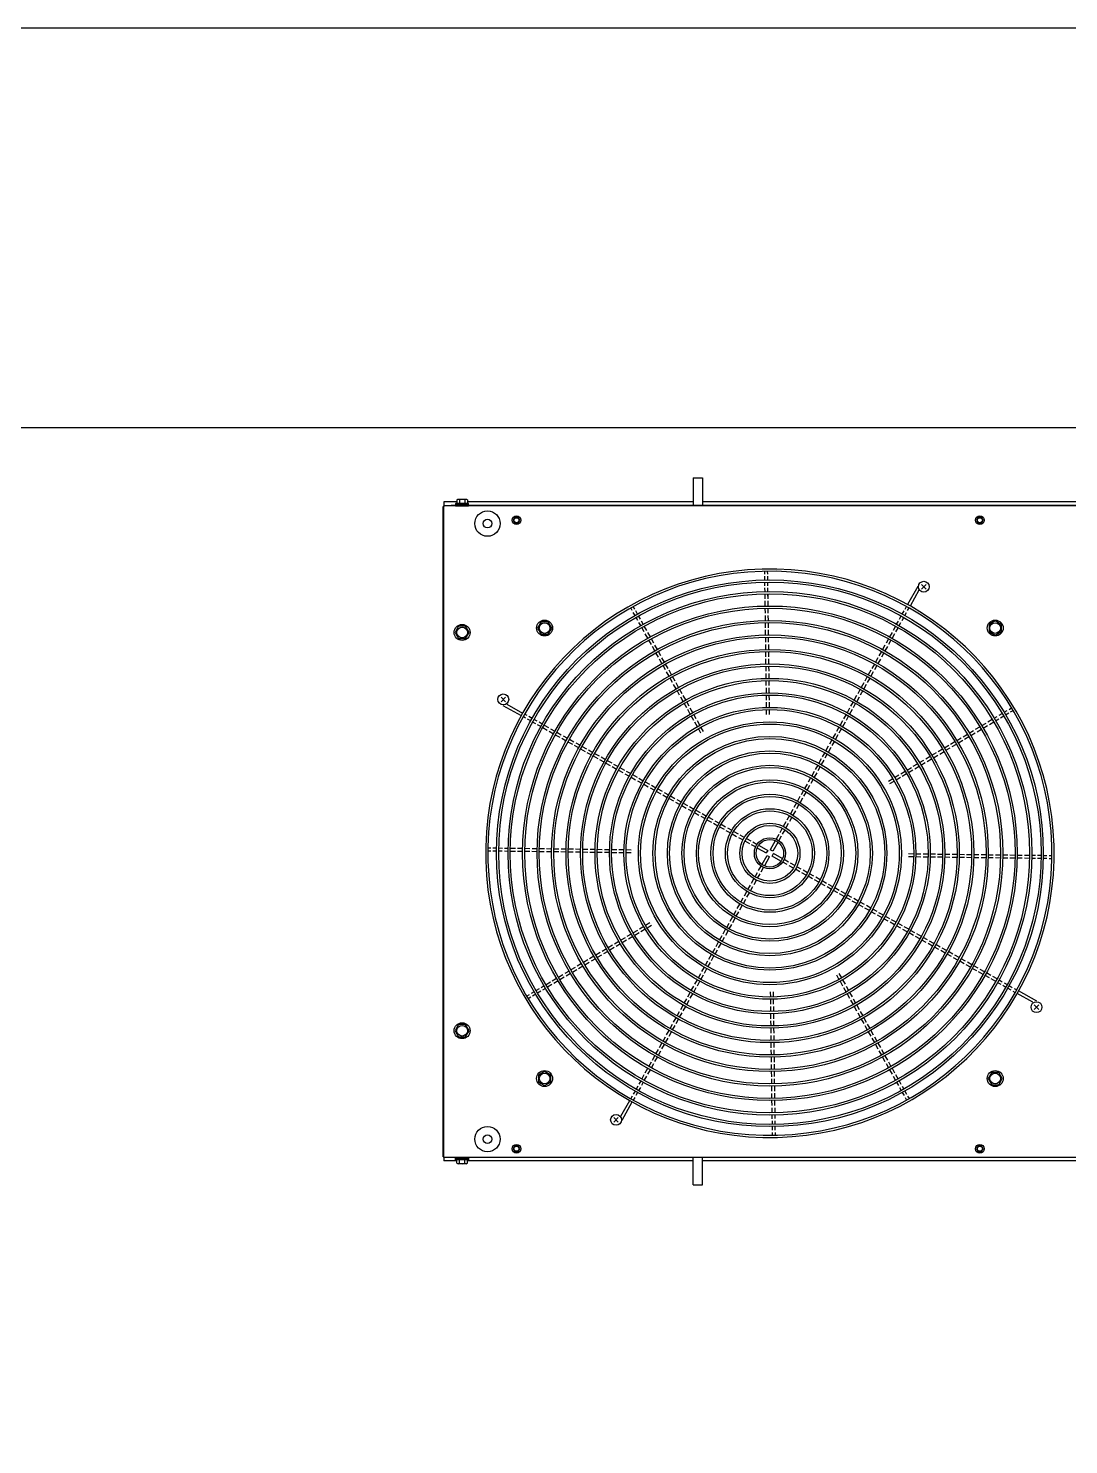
# Model space of a CAD drawing. Header units: millimetres. Extents: x -15161 to 10473752, y -72817 to 33960.
# Drawn here: x -255.1 to -111.5, y -33770.3 to -33574.7 of the extents above; entities that cross this region are included whole.
import ezdxf

# ---------------------------------------------------------------- set-up
doc = ezdxf.new("R2010")
doc.units = ezdxf.units.MM

# ---------------------------------------------------------------- blocks, each defined once
blk = doc.blocks.new('建築底圖1140116')
blk.add_lwpolyline([(1710.08, -21908.9), (-1953.16, -21908.9)])
blk = doc.blocks.new('NAILU')
at = {"linetype": 'ByBlock'}
for p, q in [((1.06, -1.06), (-1.06, 1.06)), ((-1.06, -1.06), (1.06, 1.06))]:
    blk.add_line(p, q, dxfattribs=at)
blk.add_circle((0, 0), 2.5, dxfattribs=at)
blk = doc.blocks.new('機組1140224')
at = {"color": 230}
for p, q in [((8195.38, -33636.75), (8195.38, -33640.57)), ((8195.38, -33636.75), (8196.68, -33636.75)), ((8196.68, -33636.75), (8196.68, -33640.57)), ((8160.98, -33640.07), (8160.98, -33640.7)), ((8162.73, -33640.07), (8160.98, -33640.07)), ((8162.58, -33640.28), (8162.58, -33640.6)), ((8164.38, -33640.28), (8162.58, -33640.28)), ((8162.73, -33639.8), (8162.73, -33640.28)), ((8164.04, -33639.73), (8162.92, -33639.73)), ((8163.11, -33639.8), (8163.11, -33640.28)), ((8163.48, -33640.44), (8163.32, -33640.28)), ((8163.64, -33640.44), (8163.48, -33640.28)), ((8163.86, -33639.8), (8163.86, -33640.28)), ((8164.23, -33639.8), (8164.23, -33640.28)), ((8195.38, -33640.07), (8164.23, -33640.07)), ((8164.38, -33640.6), (8164.38, -33640.28)), ((8305.28, -33640.07), (8196.68, -33640.07)), ((8160.86, -33730.5), (8160.86, -33640.7)), ((8160.86, -33640.7), (8160.98, -33640.7)), ((8340.98, -33640.6), (8160.98, -33640.6)), ((8160.98, -33644.1), (8160.98, -33640.6)), ((8160.98, -33730.48), (8160.98, -33640.72)), ((8340.86, -33640.6), (8161.1, -33640.6)), ((8161.98, -33640.57), (8161.95, -33640.6)), ((8162.58, -33640.57), (8161.98, -33640.57)), ((8162.58, -33640.44), (8164.38, -33640.44)), ((8162.58, -33640.6), (8164.38, -33640.6)), ((8337.6, -33640.57), (8164.38, -33640.57)), ((8205.28, -33650.05), (8205.27, -33649.65)), ((8205.68, -33650.05), (8205.67, -33649.65)), ((8205.29, -33650.85), (8205.28, -33650.35)), ((8205.3, -33651.65), (8205.29, -33651.15)), ((8205.31, -33652.45), (8205.3, -33651.95)), ((8205.69, -33650.85), (8205.68, -33650.35)), ((8205.7, -33651.65), (8205.69, -33651.15)), ((8205.71, -33652.45), (8205.7, -33651.95)), ((8226.4, -33651.74), (8224.99, -33654.26)), ((8226.92, -33651.47), (8227.55, -33652.11)), ((8226.92, -33652.11), (8227.55, -33651.47)), ((8205.32, -33653.45), (8205.31, -33652.75)), ((8205.33, -33653.45), (8205.32, -33652.75)), ((8205.34, -33654.45), (8205.33, -33653.75)), ((8205.72, -33653.45), (8205.71, -33652.75)), ((8205.73, -33653.45), (8205.72, -33652.75)), ((8205.74, -33654.45), (8205.73, -33653.75)), ((8226.56, -33652.28), (8225.34, -33654.45)), ((8186.97, -33655.06), (8186.77, -33654.72)), ((8187.36, -33655.76), (8187.11, -33655.33)), ((8187.32, -33654.87), (8187.12, -33654.52)), ((8187.71, -33655.57), (8187.46, -33655.13)), ((8187.75, -33656.46), (8187.5, -33656.02)), ((8188.1, -33656.26), (8187.85, -33655.83)), ((8205.35, -33655.45), (8205.34, -33654.75)), ((8205.37, -33656.45), (8205.36, -33655.75)), ((8205.75, -33655.45), (8205.74, -33654.75)), ((8205.77, -33656.45), (8205.76, -33655.75)), ((8223.87, -33656.27), (8224.11, -33655.83)), ((8224.22, -33656.46), (8224.46, -33656.03)), ((8224.26, -33655.57), (8224.5, -33655.13)), ((8224.61, -33655.76), (8224.85, -33655.33)), ((8224.65, -33654.87), (8224.85, -33654.52)), ((8225, -33655.07), (8225.19, -33654.72)), ((8188.14, -33657.16), (8187.9, -33656.72)), ((8188.49, -33656.96), (8188.24, -33656.53)), ((8188.63, -33658.03), (8188.29, -33657.42)), ((8188.98, -33657.84), (8188.64, -33657.22)), ((8205.38, -33657.45), (8205.37, -33656.75)), ((8205.39, -33658.45), (8205.38, -33657.75)), ((8205.78, -33657.45), (8205.77, -33656.75)), ((8205.79, -33658.45), (8205.78, -33657.75)), ((8223.33, -33657.22), (8222.99, -33657.84)), ((8223.68, -33657.42), (8223.34, -33658.03)), ((8223.48, -33656.96), (8223.72, -33656.53)), ((8223.83, -33657.16), (8224.07, -33656.72)), ((8189.12, -33658.9), (8188.77, -33658.29)), ((8189.47, -33658.71), (8189.12, -33658.1)), ((8189.61, -33659.78), (8189.26, -33659.16)), ((8189.95, -33659.58), (8189.61, -33658.97)), ((8190.44, -33660.45), (8190.1, -33659.84)), ((8205.4, -33659.45), (8205.4, -33658.75)), ((8205.42, -33660.45), (8205.41, -33659.75)), ((8205.8, -33659.45), (8205.8, -33658.75)), ((8205.82, -33660.45), (8205.81, -33659.75)), ((8221.86, -33659.84), (8221.52, -33660.45)), ((8222.35, -33658.97), (8222.01, -33659.58)), ((8222.7, -33659.16), (8222.36, -33659.78)), ((8222.84, -33658.1), (8222.5, -33658.71)), ((8223.19, -33658.29), (8222.85, -33658.9)), ((8190.09, -33660.65), (8189.75, -33660.04)), ((8190.58, -33661.52), (8190.24, -33660.91)), ((8190.93, -33661.33), (8190.59, -33660.71)), ((8191.07, -33662.39), (8190.73, -33661.78)), ((8191.42, -33662.2), (8191.08, -33661.59)), ((8205.43, -33661.45), (8205.42, -33660.75)), ((8205.44, -33662.45), (8205.43, -33661.75)), ((8205.83, -33661.45), (8205.82, -33660.75)), ((8205.84, -33662.45), (8205.83, -33661.75)), ((8220.89, -33661.59), (8220.54, -33662.2)), ((8221.23, -33661.78), (8220.89, -33662.39)), ((8221.37, -33660.71), (8221.03, -33661.33)), ((8221.72, -33660.91), (8221.38, -33661.52)), ((8222.21, -33660.04), (8221.87, -33660.65)), ((8191.56, -33663.27), (8191.22, -33662.65)), ((8191.91, -33663.07), (8191.57, -33662.46)), ((8192.05, -33664.14), (8191.71, -33663.53)), ((8192.4, -33663.94), (8192.06, -33663.33)), ((8205.46, -33663.45), (8205.45, -33662.75)), ((8205.47, -33664.45), (8205.46, -33663.75)), ((8205.86, -33663.45), (8205.85, -33662.75)), ((8205.87, -33664.45), (8205.86, -33663.75)), ((8219.91, -33663.33), (8219.57, -33663.94)), ((8220.26, -33663.53), (8219.91, -33664.14)), ((8220.4, -33662.46), (8220.05, -33663.07)), ((8220.75, -33662.65), (8220.4, -33663.27)), ((8192.54, -33665.01), (8192.2, -33664.4)), ((8192.89, -33664.81), (8192.55, -33664.2)), ((8193.03, -33665.88), (8192.68, -33665.27)), ((8193.38, -33665.69), (8193.03, -33665.08)), ((8205.48, -33665.45), (8205.47, -33664.75)), ((8205.5, -33666.45), (8205.49, -33665.75)), ((8205.88, -33665.45), (8205.87, -33664.75)), ((8205.9, -33666.45), (8205.89, -33665.75)), ((8218.93, -33665.08), (8218.59, -33665.69)), ((8219.28, -33665.27), (8218.94, -33665.88)), ((8219.42, -33664.2), (8219.08, -33664.81)), ((8219.77, -33664.4), (8219.43, -33665.01)), ((8193.52, -33666.76), (8193.17, -33666.14)), ((8193.86, -33666.56), (8193.52, -33665.95)), ((8194, -33667.63), (8193.66, -33667.02)), ((8194.35, -33667.43), (8194.01, -33666.82)), ((8194.84, -33668.3), (8194.5, -33667.69)), ((8205.51, -33667.45), (8205.5, -33666.75)), ((8205.52, -33668.45), (8205.51, -33667.75)), ((8205.91, -33667.45), (8205.9, -33666.75)), ((8205.92, -33668.45), (8205.91, -33667.75)), ((8217.46, -33667.69), (8217.12, -33668.3)), ((8217.95, -33666.82), (8217.61, -33667.43)), ((8218.3, -33667.02), (8217.96, -33667.63)), ((8218.44, -33665.95), (8218.1, -33666.56)), ((8218.79, -33666.14), (8218.45, -33666.76)), ((8169.12, -33668.18), (8171.64, -33669.59)), ((8169.66, -33668.02), (8171.84, -33669.24)), ((8172.25, -33669.93), (8171.9, -33669.73)), ((8172.45, -33669.58), (8172.1, -33669.39)), ((8173.15, -33669.97), (8172.71, -33669.73)), ((8194.49, -33668.5), (8194.15, -33667.89)), ((8194.98, -33669.37), (8194.64, -33668.76)), ((8195.33, -33669.18), (8194.99, -33668.57)), ((8195.47, -33670.25), (8195.13, -33669.63)), ((8195.82, -33670.05), (8195.48, -33669.44)), ((8205.53, -33669.45), (8205.53, -33668.75)), ((8205.93, -33669.45), (8205.93, -33668.75)), ((8216.49, -33669.44), (8216.14, -33670.05)), ((8216.84, -33669.63), (8216.49, -33670.25)), ((8216.98, -33668.57), (8216.63, -33669.18)), ((8217.32, -33668.76), (8216.98, -33669.37)), ((8217.81, -33667.89), (8217.47, -33668.5)), ((8236.95, -33669.95), (8237.38, -33669.69)), ((8237.64, -33669.54), (8238.07, -33669.28)), ((8237.84, -33669.88), (8238.27, -33669.63)), ((8238.32, -33669.13), (8238.75, -33668.87)), ((8238.53, -33669.47), (8238.96, -33669.22)), ((8239.01, -33668.72), (8239.36, -33668.52)), ((8239.22, -33669.06), (8239.56, -33668.86)), ((8172.95, -33670.32), (8172.52, -33670.08)), ((8173.65, -33670.71), (8173.21, -33670.47)), ((8173.85, -33670.36), (8173.41, -33670.12)), ((8174.35, -33671.1), (8173.91, -33670.86)), ((8174.54, -33670.75), (8174.11, -33670.51)), ((8174.61, -33671.25), (8175.22, -33671.59)), ((8174.8, -33670.9), (8175.41, -33671.24)), ((8175.68, -33671.39), (8176.29, -33671.73)), ((8195.96, -33671.12), (8195.62, -33670.51)), ((8196.31, -33670.92), (8195.97, -33670.31)), ((8196.45, -33671.99), (8196.11, -33671.38)), ((8196.8, -33671.79), (8196.46, -33671.18)), ((8215.51, -33671.18), (8215.17, -33671.79)), ((8215.86, -33671.38), (8215.52, -33671.99)), ((8216, -33670.31), (8215.66, -33670.92)), ((8216.35, -33670.51), (8216, -33671.12)), ((8233.51, -33671.99), (8234.11, -33671.63)), ((8234.37, -33671.48), (8234.97, -33671.12)), ((8234.58, -33671.83), (8235.18, -33671.47)), ((8235.23, -33670.97), (8235.83, -33670.61)), ((8235.44, -33671.31), (8236.04, -33670.96)), ((8236.09, -33670.46), (8236.69, -33670.1)), ((8236.29, -33670.8), (8236.9, -33670.45)), ((8237.15, -33670.29), (8237.58, -33670.03)), ((8175.48, -33671.74), (8176.09, -33672.08)), ((8176.35, -33672.23), (8176.96, -33672.57)), ((8176.55, -33671.88), (8177.16, -33672.22)), ((8177.23, -33672.72), (8177.84, -33673.06)), ((8177.42, -33672.37), (8178.03, -33672.71)), ((8178.1, -33673.21), (8178.71, -33673.55)), ((8178.29, -33672.86), (8178.9, -33673.2)), ((8179.17, -33673.35), (8179.78, -33673.69)), ((8214.53, -33672.93), (8214.19, -33673.54)), ((8214.88, -33673.12), (8214.54, -33673.73)), ((8215.02, -33672.06), (8214.68, -33672.67)), ((8215.37, -33672.25), (8215.03, -33672.86)), ((8230.93, -33673.53), (8231.53, -33673.17)), ((8231.14, -33673.87), (8231.74, -33673.51)), ((8231.79, -33673.02), (8232.39, -33672.66)), ((8232, -33673.36), (8232.6, -33673)), ((8232.65, -33672.5), (8233.25, -33672.15)), ((8232.86, -33672.85), (8233.46, -33672.49)), ((8233.72, -33672.34), (8234.32, -33671.98)), ((8178.97, -33673.69), (8179.58, -33674.04)), ((8179.84, -33674.18), (8180.45, -33674.53)), ((8180.04, -33673.83), (8180.65, -33674.18)), ((8180.72, -33674.67), (8181.33, -33675.01)), ((8180.91, -33674.32), (8181.52, -33674.67)), ((8181.59, -33675.16), (8182.2, -33675.5)), ((8181.78, -33674.81), (8182.39, -33675.15)), ((8182.66, -33675.3), (8183.27, -33675.64)), ((8213.06, -33675.55), (8212.72, -33676.16)), ((8213.55, -33674.67), (8213.21, -33675.28)), ((8213.9, -33674.87), (8213.56, -33675.48)), ((8214.04, -33673.8), (8213.7, -33674.41)), ((8214.39, -33674), (8214.05, -33674.61)), ((8227.5, -33675.57), (8228.1, -33675.21)), ((8227.7, -33675.91), (8228.3, -33675.56)), ((8228.35, -33675.06), (8228.96, -33674.7)), ((8228.56, -33675.4), (8229.16, -33675.05)), ((8229.21, -33674.55), (8229.82, -33674.19)), ((8229.42, -33674.89), (8230.02, -33674.53)), ((8230.07, -33674.04), (8230.68, -33673.68)), ((8230.28, -33674.38), (8230.88, -33674.02)), ((8182.46, -33675.65), (8183.07, -33675.99)), ((8183.33, -33676.14), (8183.94, -33676.48)), ((8183.53, -33675.79), (8184.14, -33676.13)), ((8184.21, -33676.63), (8184.82, -33676.97)), ((8184.4, -33676.28), (8185.01, -33676.62)), ((8185.08, -33677.12), (8185.69, -33677.46)), ((8185.27, -33676.77), (8185.88, -33677.11)), ((8186.15, -33677.26), (8186.76, -33677.6)), ((8212.09, -33677.29), (8211.75, -33677.9)), ((8212.44, -33677.49), (8212.09, -33678.1)), ((8212.58, -33676.42), (8212.23, -33677.03)), ((8212.93, -33676.61), (8212.58, -33677.22)), ((8213.41, -33675.74), (8213.07, -33676.35)), ((8224.06, -33677.62), (8224.66, -33677.26)), ((8224.92, -33677.1), (8225.52, -33676.75)), ((8225.12, -33677.45), (8225.72, -33677.09)), ((8225.78, -33676.59), (8226.38, -33676.24)), ((8225.98, -33676.94), (8226.58, -33676.58)), ((8226.64, -33676.08), (8227.24, -33675.72)), ((8226.84, -33676.43), (8227.44, -33676.07)), ((8185.95, -33677.61), (8186.56, -33677.95)), ((8186.82, -33678.09), (8187.43, -33678.44)), ((8187.02, -33677.74), (8187.63, -33678.09)), ((8187.7, -33678.58), (8188.31, -33678.92)), ((8187.89, -33678.23), (8188.5, -33678.58)), ((8188.57, -33679.07), (8189.18, -33679.41)), ((8188.76, -33678.72), (8189.37, -33679.06)), ((8189.64, -33679.21), (8190.25, -33679.55)), ((8211.11, -33679.04), (8210.77, -33679.65)), ((8211.46, -33679.23), (8211.12, -33679.84)), ((8211.6, -33678.16), (8211.26, -33678.77)), ((8211.95, -33678.36), (8211.61, -33678.97)), ((8222.34, -33678.64), (8222.94, -33678.28)), ((8222.54, -33678.98), (8223.14, -33678.62)), ((8223.2, -33678.13), (8223.8, -33677.77)), ((8223.4, -33678.47), (8224, -33678.11)), ((8224.26, -33677.96), (8224.86, -33677.6)), ((8189.44, -33679.56), (8190.05, -33679.9)), ((8190.31, -33680.05), (8190.92, -33680.39)), ((8190.51, -33679.7), (8191.12, -33680.04)), ((8191.18, -33680.54), (8191.8, -33680.88)), ((8191.38, -33680.19), (8191.99, -33680.53)), ((8192.06, -33681.03), (8192.67, -33681.37)), ((8192.25, -33680.68), (8192.86, -33681.02)), ((8193.13, -33681.17), (8193.74, -33681.51)), ((8210.13, -33680.78), (8209.79, -33681.39)), ((8210.48, -33680.98), (8210.14, -33681.59)), ((8210.62, -33679.91), (8210.28, -33680.52)), ((8210.97, -33680.1), (8210.63, -33680.72)), ((8192.93, -33681.52), (8193.54, -33681.86)), ((8193.8, -33682), (8194.41, -33682.35)), ((8194, -33681.66), (8194.61, -33682)), ((8194.68, -33682.49), (8195.29, -33682.84)), ((8194.87, -33682.14), (8195.48, -33682.49)), ((8195.55, -33682.98), (8196.16, -33683.32)), ((8195.74, -33682.63), (8196.35, -33682.97)), ((8196.62, -33683.12), (8197.23, -33683.46)), ((8208.67, -33683.4), (8208.32, -33684.01)), ((8209.15, -33682.53), (8208.81, -33683.14)), ((8209.5, -33682.72), (8209.16, -33683.33)), ((8209.64, -33681.65), (8209.3, -33682.27)), ((8209.99, -33681.85), (8209.65, -33682.46)), ((8196.42, -33683.47), (8197.03, -33683.81)), ((8197.29, -33683.96), (8197.9, -33684.3)), ((8197.49, -33683.61), (8198.1, -33683.95)), ((8198.17, -33684.45), (8198.78, -33684.79)), ((8198.36, -33684.1), (8198.97, -33684.44)), ((8199.04, -33684.94), (8199.65, -33685.28)), ((8199.23, -33684.59), (8199.84, -33684.93)), ((8200.11, -33685.08), (8200.72, -33685.42)), ((8207.69, -33685.15), (8207.34, -33685.76)), ((8208.04, -33685.34), (8207.69, -33685.95)), ((8208.18, -33684.27), (8207.83, -33684.88)), ((8208.52, -33684.47), (8208.18, -33685.08)), ((8209.01, -33683.6), (8208.67, -33684.21)), ((8199.91, -33685.43), (8200.52, -33685.77)), ((8200.78, -33685.92), (8201.39, -33686.26)), ((8200.98, -33685.57), (8201.59, -33685.91)), ((8201.66, -33686.4), (8202.27, -33686.75)), ((8201.85, -33686.06), (8202.46, -33686.4)), ((8202.53, -33686.89), (8203.14, -33687.24)), ((8202.73, -33686.54), (8203.34, -33686.89)), ((8203.6, -33687.03), (8204.21, -33687.38)), ((8206.71, -33686.9), (8206.03, -33688.1)), ((8207.06, -33687.09), (8206.38, -33688.3)), ((8207.2, -33686.02), (8206.85, -33686.63)), ((8207.55, -33686.22), (8207.2, -33686.83)), ((8167.43, -33688.3), (8167.03, -33688.29)), ((8167.44, -33687.9), (8167.04, -33687.89)), ((8168.23, -33688.31), (8167.73, -33688.3)), ((8168.24, -33687.91), (8167.74, -33687.9)), ((8169.03, -33688.32), (8168.53, -33688.31)), ((8169.04, -33687.92), (8168.54, -33687.91)), ((8169.83, -33688.33), (8169.33, -33688.32)), ((8169.84, -33687.93), (8169.34, -33687.92)), ((8170.83, -33688.34), (8170.13, -33688.33)), ((8170.84, -33687.94), (8170.14, -33687.93)), ((8171.83, -33688.36), (8171.13, -33688.35)), ((8171.84, -33687.96), (8171.14, -33687.95)), ((8172.83, -33688.37), (8172.13, -33688.36)), ((8172.84, -33687.97), (8172.14, -33687.96)), ((8173.83, -33688.38), (8173.13, -33688.37)), ((8173.84, -33687.98), (8173.14, -33687.97)), ((8174.83, -33688.4), (8174.13, -33688.39)), ((8174.84, -33688), (8174.14, -33687.99)), ((8175.83, -33688.41), (8175.13, -33688.4)), ((8175.84, -33688.01), (8175.14, -33688)), ((8176.83, -33688.42), (8176.13, -33688.41)), ((8176.84, -33688.02), (8176.14, -33688.01)), ((8177.83, -33688.43), (8177.13, -33688.42)), ((8177.84, -33688.03), (8177.14, -33688.02)), ((8178.83, -33688.45), (8178.13, -33688.44)), ((8178.84, -33688.05), (8178.14, -33688.04)), ((8179.83, -33688.46), (8179.13, -33688.45)), ((8179.84, -33688.06), (8179.14, -33688.05)), ((8180.83, -33688.47), (8180.13, -33688.46)), ((8180.84, -33688.07), (8180.14, -33688.06)), ((8181.83, -33688.49), (8181.13, -33688.48)), ((8181.84, -33688.09), (8181.14, -33688.08)), ((8182.83, -33688.5), (8182.13, -33688.49)), ((8182.84, -33688.1), (8182.14, -33688.09)), ((8183.83, -33688.51), (8183.13, -33688.5)), ((8183.84, -33688.11), (8183.14, -33688.1)), ((8184.83, -33688.52), (8184.13, -33688.52)), ((8184.84, -33688.12), (8184.14, -33688.12)), ((8185.83, -33688.54), (8185.13, -33688.53)), ((8185.84, -33688.14), (8185.14, -33688.13)), ((8186.83, -33688.55), (8186.13, -33688.54)), ((8186.84, -33688.15), (8186.14, -33688.14)), ((8203.4, -33687.38), (8204.02, -33687.73)), ((8204.28, -33687.87), (8205.48, -33688.55)), ((8204.48, -33687.52), (8205.68, -33688.2)), ((8204.91, -33690.1), (8205.58, -33688.9)), ((8205.26, -33690.3), (8205.93, -33689.1)), ((8205.68, -33688.2), (8205.48, -33688.55)), ((8205.58, -33688.9), (8205.93, -33689.1)), ((8206.38, -33688.3), (8206.03, -33688.1)), ((8206.28, -33689), (8206.48, -33688.65)), ((8207.49, -33689.67), (8206.28, -33689)), ((8207.68, -33689.32), (8206.48, -33688.65)), ((8225.13, -33688.65), (8225.83, -33688.66)), ((8225.13, -33689.05), (8225.83, -33689.06)), ((8226.13, -33688.66), (8226.83, -33688.67)), ((8226.13, -33689.06), (8226.83, -33689.07)), ((8227.13, -33688.67), (8227.83, -33688.68)), ((8227.13, -33689.07), (8227.83, -33689.08)), ((8228.13, -33688.68), (8228.83, -33688.69)), ((8228.13, -33689.08), (8228.83, -33689.09)), ((8229.13, -33688.7), (8229.83, -33688.71)), ((8229.13, -33689.1), (8229.83, -33689.11)), ((8230.13, -33688.71), (8230.83, -33688.72)), ((8230.13, -33689.11), (8230.83, -33689.12)), ((8231.13, -33688.72), (8231.83, -33688.73)), ((8231.13, -33689.12), (8231.83, -33689.13)), ((8232.13, -33688.74), (8232.83, -33688.75)), ((8232.13, -33689.14), (8232.83, -33689.15)), ((8233.13, -33688.75), (8233.83, -33688.76)), ((8233.13, -33689.15), (8233.83, -33689.16)), ((8234.13, -33688.76), (8234.83, -33688.77)), ((8234.13, -33689.16), (8234.83, -33689.17)), ((8235.13, -33688.78), (8235.83, -33688.78)), ((8235.13, -33689.18), (8235.83, -33689.18)), ((8236.13, -33688.79), (8236.83, -33688.8)), ((8236.13, -33689.19), (8236.83, -33689.2)), ((8237.13, -33688.8), (8237.83, -33688.81)), ((8237.13, -33689.2), (8237.83, -33689.21)), ((8238.13, -33688.81), (8238.83, -33688.82)), ((8238.13, -33689.21), (8238.83, -33689.22)), ((8239.13, -33688.83), (8239.83, -33688.84)), ((8239.13, -33689.23), (8239.83, -33689.24)), ((8240.13, -33688.84), (8240.83, -33688.85)), ((8240.13, -33689.24), (8240.83, -33689.25)), ((8241.13, -33688.85), (8241.83, -33688.86)), ((8241.13, -33689.25), (8241.83, -33689.26)), ((8242.13, -33688.87), (8242.63, -33688.87)), ((8242.13, -33689.27), (8242.63, -33689.27)), ((8242.93, -33688.88), (8243.43, -33688.88)), ((8242.93, -33689.28), (8243.43, -33689.28)), ((8243.73, -33688.89), (8244.23, -33688.89)), ((8243.73, -33689.29), (8244.23, -33689.29)), ((8244.53, -33688.9), (8244.93, -33688.9)), ((8244.53, -33689.3), (8244.93, -33689.3)), ((8203.93, -33691.85), (8204.27, -33691.24)), ((8204.42, -33690.98), (8204.76, -33690.37)), ((8204.77, -33691.18), (8205.11, -33690.56)), ((8208.36, -33690.16), (8207.75, -33689.82)), ((8208.56, -33689.81), (8207.95, -33689.47)), ((8209.24, -33690.65), (8208.63, -33690.31)), ((8209.43, -33690.3), (8208.82, -33689.96)), ((8210.11, -33691.14), (8209.5, -33690.8)), ((8210.31, -33690.79), (8209.7, -33690.45)), ((8211.18, -33691.28), (8210.57, -33690.94)), ((8202.95, -33693.6), (8203.29, -33692.99)), ((8203.3, -33693.8), (8203.64, -33693.19)), ((8203.44, -33692.73), (8203.78, -33692.12)), ((8203.79, -33692.92), (8204.13, -33692.31)), ((8204.28, -33692.05), (8204.62, -33691.44)), ((8210.98, -33691.63), (8210.37, -33691.29)), ((8211.86, -33692.12), (8211.25, -33691.78)), ((8212.05, -33691.77), (8211.44, -33691.43)), ((8212.73, -33692.61), (8212.12, -33692.27)), ((8212.93, -33692.26), (8212.32, -33691.92)), ((8213.6, -33693.1), (8212.99, -33692.75)), ((8213.8, -33692.75), (8213.19, -33692.41)), ((8214.67, -33693.24), (8214.06, -33692.89)), ((8201.97, -33695.35), (8202.31, -33694.74)), ((8202.32, -33695.54), (8202.66, -33694.93)), ((8202.46, -33694.47), (8202.8, -33693.86)), ((8202.81, -33694.67), (8203.15, -33694.06)), ((8214.48, -33693.59), (8213.87, -33693.24)), ((8215.35, -33694.07), (8214.74, -33693.73)), ((8215.54, -33693.73), (8214.93, -33693.38)), ((8216.22, -33694.56), (8215.61, -33694.22)), ((8216.42, -33694.21), (8215.81, -33693.87)), ((8217.09, -33695.05), (8216.48, -33694.71)), ((8217.29, -33694.7), (8216.68, -33694.36)), ((8218.16, -33695.19), (8217.55, -33694.85)), ((8200.99, -33697.09), (8201.34, -33696.48)), ((8201.34, -33697.29), (8201.69, -33696.68)), ((8201.48, -33696.22), (8201.83, -33695.61)), ((8201.83, -33696.41), (8202.17, -33695.8)), ((8217.97, -33695.54), (8217.36, -33695.2)), ((8218.84, -33696.03), (8218.23, -33695.69)), ((8219.03, -33695.68), (8218.42, -33695.34)), ((8219.71, -33696.52), (8219.1, -33696.18)), ((8219.91, -33696.17), (8219.3, -33695.83)), ((8220.58, -33697.01), (8219.97, -33696.67)), ((8220.78, -33696.66), (8220.17, -33696.32)), ((8221.65, -33697.15), (8221.04, -33696.81)), ((8188.56, -33698.73), (8187.96, -33699.08)), ((8188.77, -33699.07), (8188.16, -33699.43)), ((8189.42, -33698.21), (8188.82, -33698.57)), ((8189.63, -33698.56), (8189.02, -33698.92)), ((8200.02, -33698.84), (8200.36, -33698.23)), ((8200.37, -33699.03), (8200.71, -33698.42)), ((8200.51, -33697.96), (8200.85, -33697.35)), ((8200.85, -33698.16), (8201.2, -33697.55)), ((8221.46, -33697.5), (8220.85, -33697.15)), ((8222.33, -33697.99), (8221.72, -33697.64)), ((8222.52, -33697.64), (8221.91, -33697.29)), ((8223.2, -33698.47), (8222.59, -33698.13)), ((8223.4, -33698.12), (8222.79, -33697.78)), ((8224.07, -33698.96), (8223.46, -33698.62)), ((8224.27, -33698.61), (8223.66, -33698.27)), ((8225.14, -33699.1), (8224.53, -33698.76)), ((8185.12, -33700.77), (8184.52, -33701.13)), ((8185.98, -33700.26), (8185.38, -33700.62)), ((8186.19, -33700.6), (8185.59, -33700.96)), ((8186.84, -33699.75), (8186.24, -33700.11)), ((8187.05, -33700.09), (8186.45, -33700.45)), ((8187.7, -33699.24), (8187.1, -33699.59)), ((8187.91, -33699.58), (8187.31, -33699.94)), ((8198.55, -33701.45), (8198.89, -33700.84)), ((8198.9, -33701.65), (8199.24, -33701.04)), ((8199.04, -33700.58), (8199.38, -33699.97)), ((8199.39, -33700.78), (8199.73, -33700.17)), ((8199.53, -33699.71), (8199.87, -33699.1)), ((8199.88, -33699.91), (8200.22, -33699.29)), ((8224.95, -33699.45), (8224.34, -33699.11)), ((8225.82, -33699.94), (8225.21, -33699.6)), ((8226.01, -33699.59), (8225.4, -33699.25)), ((8226.69, -33700.43), (8226.08, -33700.09)), ((8226.89, -33700.08), (8226.28, -33699.74)), ((8227.56, -33700.92), (8226.95, -33700.58)), ((8227.76, -33700.57), (8227.15, -33700.23)), ((8228.63, -33701.06), (8228.02, -33700.72)), ((8181.69, -33702.82), (8181.08, -33703.17)), ((8182.55, -33702.3), (8181.94, -33702.66)), ((8182.75, -33702.65), (8182.15, -33703.01)), ((8183.4, -33701.79), (8182.8, -33702.15)), ((8183.61, -33702.14), (8183.01, -33702.49)), ((8184.26, -33701.28), (8183.66, -33701.64)), ((8184.47, -33701.63), (8183.87, -33701.98)), ((8185.33, -33701.11), (8184.73, -33701.47)), ((8197.57, -33703.2), (8197.91, -33702.59)), ((8197.92, -33703.4), (8198.26, -33702.78)), ((8198.06, -33702.33), (8198.4, -33701.72)), ((8198.41, -33702.52), (8198.75, -33701.91)), ((8228.44, -33701.41), (8227.83, -33701.06)), ((8229.31, -33701.9), (8228.7, -33701.55)), ((8229.5, -33701.55), (8228.89, -33701.2)), ((8230.18, -33702.38), (8229.57, -33702.04)), ((8230.38, -33702.04), (8229.77, -33701.69)), ((8231.05, -33702.87), (8230.44, -33702.53)), ((8231.25, -33702.52), (8230.64, -33702.18)), ((8232.12, -33703.01), (8231.51, -33702.67)), ((8178.25, -33704.86), (8177.65, -33705.22)), ((8179.11, -33704.35), (8178.51, -33704.71)), ((8179.31, -33704.69), (8178.71, -33705.05)), ((8179.97, -33703.84), (8179.37, -33704.2)), ((8180.17, -33704.18), (8179.57, -33704.54)), ((8180.83, -33703.33), (8180.22, -33703.68)), ((8181.03, -33703.67), (8180.43, -33704.03)), ((8181.89, -33703.16), (8181.29, -33703.52)), ((8196.6, -33704.94), (8196.94, -33704.33)), ((8196.94, -33705.14), (8197.29, -33704.53)), ((8197.08, -33704.07), (8197.43, -33703.46)), ((8197.43, -33704.27), (8197.78, -33703.66)), ((8231.93, -33703.36), (8231.31, -33703.02)), ((8232.8, -33703.85), (8232.19, -33703.51)), ((8232.99, -33703.5), (8232.38, -33703.16)), ((8233.67, -33704.34), (8233.06, -33704)), ((8233.87, -33703.99), (8233.26, -33703.65)), ((8234.54, -33704.83), (8233.93, -33704.49)), ((8234.74, -33704.48), (8234.13, -33704.14)), ((8235.61, -33704.97), (8235, -33704.63)), ((8174.81, -33706.9), (8174.38, -33707.16)), ((8175.67, -33706.39), (8175.07, -33706.75)), ((8175.87, -33706.74), (8175.27, -33707.1)), ((8176.53, -33705.88), (8175.93, -33706.24)), ((8176.73, -33706.23), (8176.13, -33706.58)), ((8177.39, -33705.37), (8176.79, -33705.73)), ((8177.59, -33705.71), (8176.99, -33706.07)), ((8178.45, -33705.2), (8177.85, -33705.56)), ((8195.62, -33706.69), (8195.96, -33706.08)), ((8195.97, -33706.89), (8196.31, -33706.27)), ((8196.11, -33705.82), (8196.45, -33705.21)), ((8196.46, -33706.01), (8196.8, -33705.4)), ((8215.17, -33705.4), (8215.51, -33706.01)), ((8215.52, -33705.21), (8215.86, -33705.82)), ((8215.66, -33706.27), (8216, -33706.89)), ((8216, -33706.08), (8216.35, -33706.69)), ((8235.42, -33705.32), (8234.8, -33704.97)), ((8236.29, -33705.81), (8235.68, -33705.46)), ((8236.48, -33705.46), (8235.87, -33705.11)), ((8237.16, -33706.29), (8236.55, -33705.95)), ((8237.36, -33705.95), (8236.74, -33705.6)), ((8237.42, -33706.44), (8237.86, -33706.69)), ((8237.62, -33706.09), (8238.05, -33706.34)), ((8238.12, -33706.83), (8238.56, -33707.08)), ((8238.31, -33706.48), (8238.75, -33706.73)), ((8239.01, -33706.88), (8239.45, -33707.12)), ((8172.75, -33708.13), (8172.4, -33708.33)), ((8172.95, -33708.47), (8172.61, -33708.68)), ((8173.43, -33707.72), (8173, -33707.98)), ((8173.64, -33708.06), (8173.21, -33708.32)), ((8174.12, -33707.31), (8173.69, -33707.57)), ((8174.33, -33707.66), (8173.9, -33707.91)), ((8175.01, -33707.25), (8174.58, -33707.5)), ((8194.15, -33709.31), (8194.49, -33708.7)), ((8194.64, -33708.43), (8194.98, -33707.82)), ((8194.99, -33708.63), (8195.33, -33708.02)), ((8195.13, -33707.56), (8195.47, -33706.95)), ((8195.48, -33707.76), (8195.82, -33707.15)), ((8206.03, -33707.75), (8206.04, -33708.45)), ((8206.04, -33708.75), (8206.05, -33709.45)), ((8206.43, -33707.74), (8206.44, -33708.44)), ((8206.44, -33708.74), (8206.45, -33709.44)), ((8216.14, -33707.15), (8216.49, -33707.76)), ((8216.49, -33706.95), (8216.84, -33707.56)), ((8216.63, -33708.02), (8216.98, -33708.63)), ((8216.98, -33707.82), (8217.32, -33708.43)), ((8217.47, -33708.7), (8217.81, -33709.31)), ((8238.82, -33707.22), (8239.25, -33707.47)), ((8239.51, -33707.62), (8239.86, -33707.81)), ((8239.71, -33707.27), (8240.06, -33707.46)), ((8242.3, -33709.17), (8240.13, -33707.96)), ((8242.84, -33709.02), (8240.32, -33707.61)), ((8193.17, -33711.05), (8193.52, -33710.44)), ((8193.52, -33711.25), (8193.86, -33710.64)), ((8193.66, -33710.18), (8194, -33709.57)), ((8194.01, -33710.37), (8194.35, -33709.76)), ((8194.5, -33709.5), (8194.84, -33708.89)), ((8206.06, -33709.75), (8206.06, -33710.45)), ((8206.07, -33710.75), (8206.08, -33711.45)), ((8206.46, -33709.74), (8206.46, -33710.44)), ((8206.47, -33710.74), (8206.48, -33711.44)), ((8217.12, -33708.89), (8217.46, -33709.5)), ((8217.61, -33709.76), (8217.95, -33710.37)), ((8217.96, -33709.57), (8218.3, -33710.18)), ((8218.1, -33710.64), (8218.44, -33711.25)), ((8218.45, -33710.44), (8218.79, -33711.05)), ((8243.11, -33709.53), (8242.47, -33710.17)), ((8242.47, -33709.53), (8243.11, -33710.17)), ((8192.2, -33712.8), (8192.54, -33712.19)), ((8192.55, -33712.99), (8192.89, -33712.38)), ((8192.68, -33711.92), (8193.03, -33711.31)), ((8193.03, -33712.12), (8193.38, -33711.51)), ((8206.08, -33711.75), (8206.09, -33712.45)), ((8206.09, -33712.75), (8206.1, -33713.45)), ((8206.48, -33711.74), (8206.49, -33712.44)), ((8206.49, -33712.74), (8206.5, -33713.44)), ((8218.59, -33711.51), (8218.93, -33712.12)), ((8218.94, -33711.31), (8219.28, -33711.92)), ((8219.08, -33712.38), (8219.42, -33712.99)), ((8219.43, -33712.19), (8219.77, -33712.8)), ((8191.22, -33714.54), (8191.56, -33713.93)), ((8191.57, -33714.74), (8191.91, -33714.13)), ((8191.71, -33713.67), (8192.05, -33713.06)), ((8192.06, -33713.86), (8192.4, -33713.25)), ((8206.11, -33713.75), (8206.12, -33714.45)), ((8206.51, -33713.74), (8206.52, -33714.44)), ((8206.52, -33714.74), (8206.53, -33715.44)), ((8219.57, -33713.25), (8219.91, -33713.86)), ((8219.91, -33713.06), (8220.26, -33713.67)), ((8220.05, -33714.13), (8220.4, -33714.74)), ((8220.4, -33713.93), (8220.75, -33714.54)), ((8189.75, -33717.16), (8190.09, -33716.55)), ((8190.24, -33716.29), (8190.58, -33715.68)), ((8190.59, -33716.48), (8190.93, -33715.87)), ((8190.73, -33715.41), (8191.07, -33714.8)), ((8191.08, -33715.61), (8191.42, -33715)), ((8206.12, -33714.75), (8206.13, -33715.45)), ((8206.13, -33715.75), (8206.14, -33716.45)), ((8206.53, -33715.74), (8206.54, -33716.44)), ((8220.54, -33715), (8220.89, -33715.61)), ((8220.89, -33714.8), (8221.23, -33715.41)), ((8221.03, -33715.87), (8221.37, -33716.48)), ((8221.38, -33715.68), (8221.72, -33716.29)), ((8221.87, -33716.55), (8222.21, -33717.16)), ((8188.77, -33718.9), (8189.12, -33718.29)), ((8189.12, -33719.1), (8189.47, -33718.49)), ((8189.26, -33718.03), (8189.61, -33717.42)), ((8189.61, -33718.23), (8189.95, -33717.62)), ((8190.1, -33717.35), (8190.44, -33716.74)), ((8206.15, -33716.75), (8206.16, -33717.45)), ((8206.16, -33717.75), (8206.17, -33718.45)), ((8206.55, -33716.74), (8206.56, -33717.44)), ((8206.56, -33717.74), (8206.57, -33718.44)), ((8221.52, -33716.74), (8221.86, -33717.35)), ((8222.01, -33717.62), (8222.35, -33718.23)), ((8222.36, -33717.42), (8222.7, -33718.03)), ((8222.5, -33718.49), (8222.84, -33719.1)), ((8222.85, -33718.29), (8223.19, -33718.9)), ((8188.14, -33720.04), (8187.89, -33720.47)), ((8188.49, -33720.23), (8188.24, -33720.67)), ((8188.29, -33719.78), (8188.63, -33719.17)), ((8188.64, -33719.97), (8188.98, -33719.36)), ((8206.17, -33718.75), (8206.18, -33719.45)), ((8206.19, -33719.75), (8206.19, -33720.45)), ((8206.57, -33718.74), (8206.58, -33719.44)), ((8206.59, -33719.74), (8206.59, -33720.44)), ((8222.99, -33719.36), (8223.33, -33719.97)), ((8223.34, -33719.17), (8223.68, -33719.78)), ((8223.48, -33720.23), (8223.72, -33720.67)), ((8223.82, -33720.04), (8224.07, -33720.47)), ((8186.96, -33722.13), (8186.77, -33722.48)), ((8187.36, -33721.43), (8187.11, -33721.87)), ((8187.31, -33722.33), (8187.12, -33722.68)), ((8187.7, -33721.63), (8187.46, -33722.06)), ((8187.75, -33720.74), (8187.5, -33721.17)), ((8188.1, -33720.93), (8187.85, -33721.37)), ((8206.2, -33720.75), (8206.21, -33721.45)), ((8206.21, -33721.75), (8206.22, -33722.45)), ((8206.6, -33720.74), (8206.61, -33721.44)), ((8206.61, -33721.74), (8206.62, -33722.44)), ((8223.87, -33720.93), (8224.11, -33721.37)), ((8224.22, -33720.74), (8224.46, -33721.17)), ((8224.26, -33721.63), (8224.5, -33722.07)), ((8224.61, -33721.43), (8224.85, -33721.87)), ((8224.65, -33722.33), (8224.84, -33722.68)), ((8225, -33722.13), (8225.19, -33722.48)), ((8185.41, -33724.92), (8186.62, -33722.74)), ((8185.56, -33725.46), (8186.97, -33722.94)), ((8206.22, -33722.75), (8206.23, -33723.45)), ((8206.24, -33723.75), (8206.25, -33724.45)), ((8206.62, -33722.74), (8206.63, -33723.44)), ((8206.64, -33723.74), (8206.65, -33724.44)), ((8185.05, -33725.73), (8184.41, -33725.09)), ((8185.05, -33725.09), (8184.41, -33725.73)), ((8206.26, -33724.75), (8206.26, -33725.25)), ((8206.27, -33725.55), (8206.27, -33726.05)), ((8206.28, -33726.35), (8206.28, -33726.85)), ((8206.66, -33724.74), (8206.66, -33725.24)), ((8206.67, -33725.54), (8206.67, -33726.04)), ((8206.68, -33726.34), (8206.68, -33726.84)), ((8160.98, -33730.6), (8160.98, -33727.1)), ((8206.29, -33727.15), (8206.29, -33727.55)), ((8206.69, -33727.14), (8206.69, -33727.54)), ((8160.98, -33730.38), (8160.86, -33730.38)), ((8160.98, -33730.5), (8160.86, -33730.5)), ((8160.98, -33730.5), (8160.98, -33731.07)), ((8340.98, -33730.6), (8160.98, -33730.6)), ((8162.73, -33731.07), (8160.98, -33731.07)), ((8340.86, -33730.6), (8161.1, -33730.6)), ((8162.58, -33730.92), (8162.58, -33730.6)), ((8162.58, -33730.6), (8164.38, -33730.6)), ((8162.58, -33730.76), (8164.38, -33730.76)), ((8164.38, -33730.92), (8162.58, -33730.92)), ((8162.73, -33731.4), (8162.73, -33730.92)), ((8164.04, -33731.47), (8162.92, -33731.47)), ((8163.11, -33731.4), (8163.11, -33730.92)), ((8163.48, -33730.76), (8163.32, -33730.92)), ((8163.64, -33730.76), (8163.48, -33730.92)), ((8163.86, -33731.4), (8163.86, -33730.92)), ((8164.23, -33731.4), (8164.23, -33730.92)), ((8195.38, -33731.07), (8164.23, -33731.07)), ((8164.38, -33730.6), (8164.38, -33730.92)), ((8195.38, -33734.39), (8195.38, -33730.6)), ((8196.68, -33734.39), (8196.68, -33730.6)), ((8305.28, -33731.07), (8196.68, -33731.07)), ((8195.38, -33734.39), (8196.68, -33734.39))]:
    blk.add_line(p, q, dxfattribs=at)
for points in [[(8170.75, -33642.2), (8170.52, -33642.6), (8170.75, -33643), (8171.21, -33643), (8171.44, -33642.6), (8171.21, -33642.2)], [(8234.75, -33642.2), (8234.52, -33642.6), (8234.75, -33643), (8235.21, -33643), (8235.44, -33642.6), (8235.21, -33642.2)], [(8162.99, -33657.25), (8162.5, -33658.1), (8162.99, -33658.95), (8163.97, -33658.95), (8164.46, -33658.1), (8163.97, -33657.25)], [(8174.38, -33656.64), (8173.89, -33657.49), (8174.38, -33658.33), (8175.36, -33658.33), (8175.85, -33657.49), (8175.36, -33656.64)], [(8237.94, -33657), (8237.09, -33656.51), (8236.25, -33657), (8236.25, -33657.98), (8237.09, -33658.47), (8237.94, -33657.98)], [(8162.99, -33712.25), (8162.5, -33713.1), (8162.99, -33713.95), (8163.97, -33713.95), (8164.46, -33713.1), (8163.97, -33712.25)], [(8174.02, -33720.2), (8174.87, -33720.69), (8175.72, -33720.2), (8175.72, -33719.22), (8174.87, -33718.73), (8174.02, -33719.22)], [(8237.58, -33720.56), (8238.07, -33719.71), (8237.58, -33718.86), (8236.6, -33718.86), (8236.11, -33719.71), (8236.6, -33720.56)], [(8170.75, -33729), (8170.52, -33729.4), (8170.75, -33729.8), (8171.21, -33729.8), (8171.44, -33729.4), (8171.21, -33729)], [(8234.75, -33729), (8234.52, -33729.4), (8234.75, -33729.8), (8235.21, -33729.8), (8235.44, -33729.4), (8235.21, -33729)]]:
    blk.add_lwpolyline(points, close=True, dxfattribs=at)
for centre, radius in [((8166.98, -33643.07), 1.75), ((8170.98, -33642.6), 0.6), ((8170.98, -33642.6), 0.345), ((8234.98, -33642.6), 0.6), ((8234.98, -33642.6), 0.345), ((8166.98, -33643.07), 0.6), ((8205.98, -33688.6), 37.75), ((8205.98, -33688.6), 37.45), ((8227.23, -33651.79), 0.75), ((8205.98, -33688.6), 36.15), ((8205.98, -33688.6), 35.85), ((8205.98, -33688.6), 34.15), ((8205.98, -33688.6), 33.85), ((8163.48, -33658.1), 1.1), ((8163.48, -33658.1), 0.735), ((8174.87, -33657.49), 1.1), ((8205.98, -33688.6), 32.15), ((8205.98, -33688.6), 31.85), ((8174.87, -33657.49), 0.735), ((8237.09, -33657.49), 1.1), ((8237.09, -33657.49), 0.735), ((8205.98, -33688.6), 30.15), ((8205.98, -33688.6), 29.85), ((8205.98, -33688.6), 28.15), ((8205.98, -33688.6), 27.85), ((8205.98, -33688.6), 26.15), ((8205.98, -33688.6), 25.85), ((8205.98, -33688.6), 24.15), ((8205.98, -33688.6), 23.85), ((8205.98, -33688.6), 22.15), ((8205.98, -33688.6), 21.85), ((8205.98, -33688.6), 20.15), ((8205.98, -33688.6), 19.85), ((8205.98, -33688.6), 18.15), ((8205.98, -33688.6), 17.85), ((8205.98, -33688.6), 16.15), ((8205.98, -33688.6), 15.85), ((8205.98, -33688.6), 14.15), ((8205.98, -33688.6), 13.85), ((8205.98, -33688.6), 12.15), ((8205.98, -33688.6), 11.85), ((8205.98, -33688.6), 10.15), ((8205.98, -33688.6), 9.85), ((8205.98, -33688.6), 8.15), ((8205.98, -33688.6), 7.85), ((8205.98, -33688.6), 6.15), ((8205.98, -33688.6), 5.85), ((8205.98, -33688.6), 4.15), ((8205.98, -33688.6), 3.85), ((8205.98, -33688.6), 2.15), ((8205.98, -33688.6), 1.9), ((8242.79, -33709.85), 0.75), ((8163.48, -33713.1), 1.1), ((8163.48, -33713.1), 0.735), ((8174.87, -33719.71), 1.1), ((8237.09, -33719.71), 1.1), ((8174.87, -33719.71), 0.735), ((8237.09, -33719.71), 0.735), ((8166.98, -33728.07), 1.75), ((8184.73, -33725.41), 0.75), ((8166.98, -33728.07), 0.6), ((8170.98, -33729.4), 0.6), ((8170.98, -33729.4), 0.345), ((8234.98, -33729.4), 0.6), ((8234.98, -33729.4), 0.345)]:
    blk.add_circle(centre, radius, dxfattribs=at)
for centre, radius, start, end in [((8162.92, -33640.01), 0.286, 49.0554, 130.9446), ((8163.48, -33640.77), 1.04, 68.853, 111.147), ((8164.04, -33640.01), 0.286, 49.0554, 130.9446), ((8205.98, -33688.6), 39.25, 271.5568, 271.5458), ((8205.98, -33688.6), 38.95, 271.572, 271.5714), ((8162.92, -33731.18), 0.286, 229.0554, 310.9446), ((8163.48, -33730.43), 1.04, 248.853, 291.147), ((8164.04, -33731.18), 0.286, 229.0554, 310.9446)]:
    blk.add_arc(centre, radius, start, end, dxfattribs=at)
at = {"color": 230, "xscale": 0.3, "yscale": 0.3, "zscale": 0.3}
blk.add_blockref('NAILU', (8169.17, -33667.35), dxfattribs=at)

msp = doc.modelspace()

# ---------------------------------------------------------------- linework, layer by layer
msp.add_lwpolyline([(-2764.4316, -33574.6737), (-2764.4316, -37816.4453), (3360.8703, -37816.4453), (3360.8703, -33574.6737)], close=True)

# ---------------------------------------------------------------- block references
at = {"color": 2}
msp.add_blockref('建築底圖1140116', (0, -11720.9444), dxfattribs=at)
at = {"color": 230}
msp.add_blockref('機組1140224', (-8358.716, 0), dxfattribs=at)

doc.saveas('drawing.dxf')
